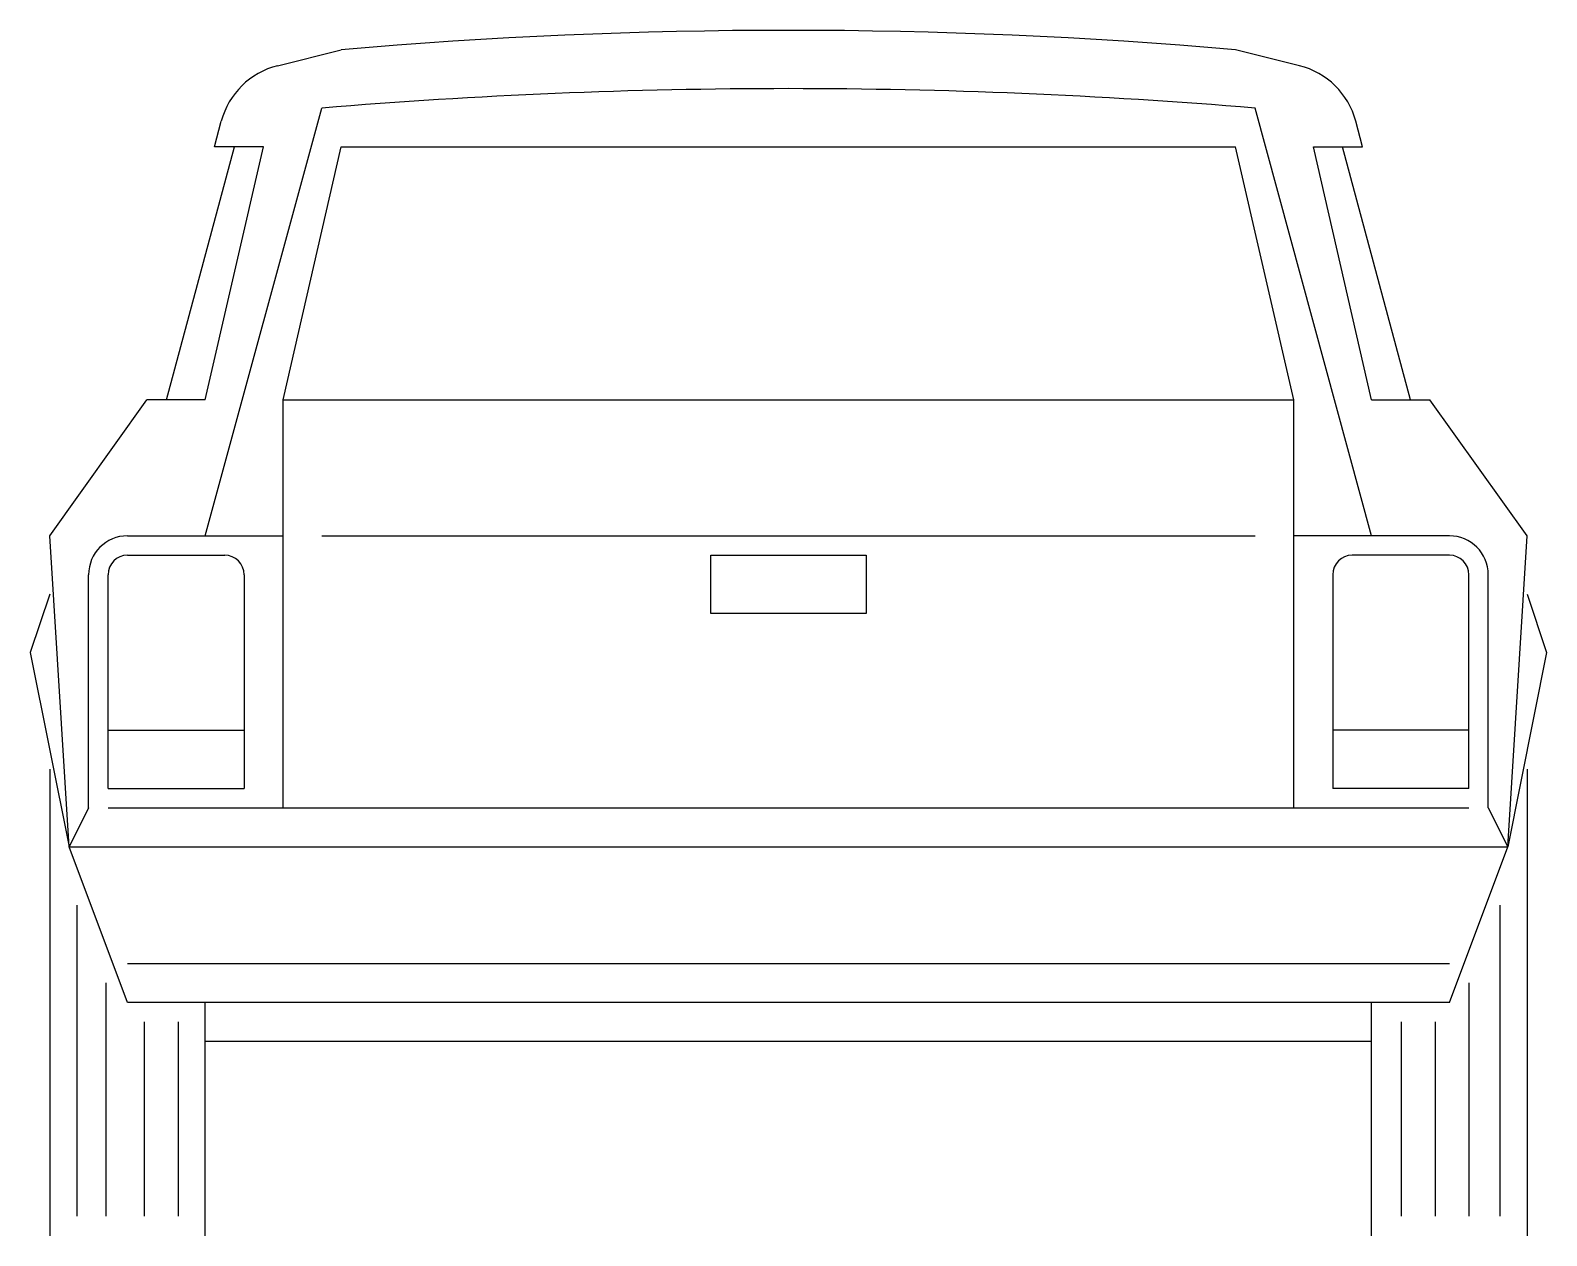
# Model space of a CAD drawing. Header units: millimetres. Extents: x -3256.82 to -3255.26, y 1892.1 to 1893.34.
import ezdxf

# ---------------------------------------------------------------- set-up
doc = ezdxf.new("R2010")
doc.units = ezdxf.units.MM
doc.header["$LTSCALE"] = 10
doc.layers.add('Veículos', color=2, linetype='Continuous')

msp = doc.modelspace()

# ---------------------------------------------------------------- linework, layer by layer
at = {"layer": 'Veículos'}
for p, q in [((-3256.5704, 1893.3014), (-3256.5048, 1893.3178)), ((-3255.5191, 1893.3014), (-3255.5848, 1893.3178)), ((-3256.6448, 1892.8178), (-3256.5248, 1893.2578)), ((-3255.4448, 1892.8178), (-3255.5648, 1893.2578)), ((-3256.6354, 1893.2178), (-3256.6283, 1893.2444)), ((-3255.4541, 1893.2178), (-3255.4612, 1893.2444)), ((-3256.6848, 1892.9578), (-3256.6148, 1893.2178)), ((-3256.6448, 1892.9578), (-3256.5848, 1893.2178)), ((-3256.5848, 1893.2178), (-3256.6354, 1893.2178)), ((-3256.5648, 1892.9578), (-3256.5048, 1893.2178)), ((-3256.5048, 1893.2178), (-3255.5848, 1893.2178)), ((-3255.5248, 1892.9578), (-3255.5848, 1893.2178)), ((-3255.5048, 1893.2178), (-3255.4541, 1893.2178)), ((-3255.4448, 1892.9578), (-3255.5048, 1893.2178)), ((-3255.4048, 1892.9578), (-3255.4747, 1893.2178)), ((-3256.8048, 1892.8178), (-3256.7048, 1892.9578)), ((-3256.6448, 1892.9578), (-3256.7048, 1892.9578)), ((-3256.5648, 1892.5378), (-3256.5648, 1892.9578)), ((-3256.5648, 1892.9578), (-3255.5248, 1892.9578)), ((-3255.5248, 1892.5378), (-3255.5248, 1892.9578)), ((-3255.4448, 1892.9578), (-3255.3848, 1892.9578)), ((-3255.2848, 1892.8178), (-3255.3848, 1892.9578)), ((-3256.7848, 1892.4978), (-3256.8048, 1892.8178)), ((-3256.7248, 1892.8178), (-3256.5648, 1892.8178)), ((-3256.5248, 1892.8178), (-3255.5648, 1892.8178)), ((-3255.3648, 1892.8178), (-3255.5248, 1892.8178)), ((-3255.3048, 1892.4978), (-3255.2848, 1892.8178)), ((-3256.7248, 1892.7978), (-3256.6248, 1892.7978)), ((-3256.1248, 1892.7978), (-3255.9648, 1892.7978)), ((-3256.1248, 1892.7378), (-3256.1248, 1892.7978)), ((-3255.9648, 1892.7978), (-3255.9648, 1892.7378)), ((-3255.3648, 1892.7978), (-3255.4648, 1892.7978)), ((-3256.7648, 1892.5378), (-3256.7648, 1892.7778)), ((-3256.7448, 1892.5578), (-3256.7448, 1892.7778)), ((-3256.6048, 1892.7778), (-3256.6048, 1892.5578)), ((-3255.4848, 1892.7778), (-3255.4848, 1892.5578)), ((-3255.3448, 1892.5578), (-3255.3448, 1892.7778)), ((-3255.3248, 1892.5378), (-3255.3248, 1892.7778)), ((-3256.8048, 1892.7578), (-3256.8248, 1892.6978)), ((-3255.2848, 1892.7578), (-3255.2648, 1892.6978)), ((-3255.9648, 1892.7378), (-3256.1248, 1892.7378)), ((-3256.8248, 1892.6978), (-3256.7848, 1892.4978)), ((-3255.2648, 1892.6978), (-3255.3048, 1892.4978)), ((-3256.7448, 1892.6178), (-3256.6048, 1892.6178)), ((-3255.3448, 1892.6178), (-3255.4848, 1892.6178)), ((-3256.8048, 1892.5778), (-3256.8048, 1892.0978)), ((-3255.2848, 1892.5778), (-3255.2848, 1892.0978)), ((-3256.7448, 1892.5578), (-3256.6048, 1892.5578)), ((-3255.3448, 1892.5578), (-3255.4848, 1892.5578)), ((-3256.7648, 1892.5378), (-3256.7848, 1892.4978)), ((-3256.7448, 1892.5378), (-3255.3448, 1892.5378)), ((-3255.3248, 1892.5378), (-3255.3048, 1892.4978)), ((-3256.7248, 1892.3378), (-3256.7848, 1892.4978)), ((-3256.7848, 1892.4978), (-3255.3048, 1892.4978)), ((-3255.3648, 1892.3378), (-3255.3048, 1892.4978)), ((-3256.777, 1892.4378), (-3256.777, 1892.1178)), ((-3255.3128, 1892.4378), (-3255.3128, 1892.1178)), ((-3256.7248, 1892.3778), (-3255.3648, 1892.3778)), ((-3256.7472, 1892.3578), (-3256.7472, 1892.1178)), ((-3255.3448, 1892.3578), (-3255.3448, 1892.1178)), ((-3255.3648, 1892.3378), (-3256.7248, 1892.3378)), ((-3256.6448, 1892.0978), (-3256.6448, 1892.3378)), ((-3255.4448, 1892.0978), (-3255.4448, 1892.3378)), ((-3256.7076, 1892.3178), (-3256.7076, 1892.1178)), ((-3256.6728, 1892.3178), (-3256.6728, 1892.1178)), ((-3255.4146, 1892.3178), (-3255.4146, 1892.1178)), ((-3255.3795, 1892.3178), (-3255.3795, 1892.1178)), ((-3256.6448, 1892.2978), (-3255.4448, 1892.2978))]:
    msp.add_line(p, q, dxfattribs=at)
for centre, radius, start, end in [((-3256.0448, 1888.0378), 5.3, 85.0209, 94.9791), ((-3256.551, 1893.2238), 0.08, 104.0362, 165.0686), ((-3255.5385, 1893.2238), 0.08, 14.9314, 75.9638), ((-3256.0448, 1887.5078), 5.77, 85.22811, 94.77189), ((-3256.7248, 1892.7778), 0.04, 90, 180), ((-3255.3648, 1892.7778), 0.04, 0, 90), ((-3256.7248, 1892.7778), 0.02, 90, 180), ((-3256.6248, 1892.7778), 0.02, 0, 90), ((-3255.4648, 1892.7778), 0.02, 90, 180), ((-3255.3648, 1892.7778), 0.02, 0, 90)]:
    msp.add_arc(centre, radius, start, end, dxfattribs=at)

doc.saveas('drawing.dxf')
